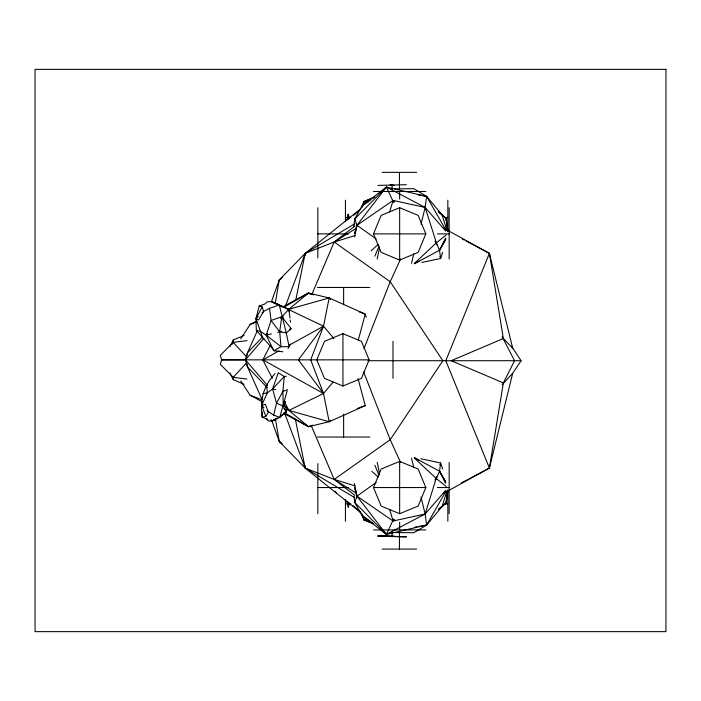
<?xml version="1.0" encoding="UTF-8"?>
<svg xmlns="http://www.w3.org/2000/svg" width="701" height="701" viewBox="0 0 701 701"><rect width="100%" height="100%" fill="white"/><g stroke="black" fill="none" stroke-linecap="round" stroke-linejoin="round"><path stroke-width="1.05" d="M392.989 341.343L392.989 378.356M361.015 512.869L305.207 468.084L305.25 465.902M232.136 344.235L233.214 342.377L233.267 340.011L244.079 335.42M346.776 501.101L348.187 507.209L348.309 502.074M392.078 536.379L392.174 532.024M346.776 220.324L348.187 214.226L349.72 218.572M262.498 411.986L262.165 417.148L267.843 419.347M265.854 416.455L261.683 405.423L265.285 404.188L268.457 412.179L265.854 416.455L262.165 417.148C259.869 400.332 263.103 386.102 275.107 373.633M265.881 418.742L268.825 421.038L272.75 420.845L279.76 417.41L286.034 412.293L286.21 410.313M447.957 490.271L446.081 503.046L439.01 509.075L446.081 503.046L447.483 491.103M280.724 415.719L286.034 412.293L286.288 410.234M353.839 226.292L354.802 218.896L361.865 206.112L386.391 187.062L426.655 196.403L442.138 215.005L446.081 218.388L447.957 231.155M446.081 503.046L447.773 490.376M363.381 204.753L363.898 201.581L374.833 196.999M443.505 493.39L489.403 468.084L503.353 382.904L514.552 360.717L502.135 336.717M436.723 476.662L425.13 513.991L426.655 525.023L413.862 532.734L391.333 532.48M275.221 303.586L279.252 279.988L305.207 253.341L361.015 208.565M266.336 387.276L266.704 385.235L267.291 392.937L261.683 405.423L263.935 407.675M262.621 393.647L267.291 392.937L272.593 388.897L278.297 372.766L284.264 376.507L282.889 391.377L283.23 405.984L286.034 412.293L286.429 410.173M282.643 306.933L308.475 293.018L329.155 297.951L323.52 326.202L310.692 359.85L323.52 393.498L329.155 421.748L308.475 426.681L283.598 413.283M295.769 300.116L305.207 253.341L354.785 223.759M377.226 259.028L379.574 247.435M354.592 236.85L356.984 225.284L386.391 187.062L425.13 207.443L445.74 231.128M246.209 358.842L247.462 352.822L257.451 330.495M363.232 204.727L363.898 201.581L373.738 197.594M287.165 390.755L279.76 417.41L273.679 415.106L276.492 403.25L282.889 391.377L287.428 389.738M411.478 263.304L413.8 253.823M421.012 224.311L425.13 207.443L426.655 196.403L413.862 188.692L394.549 188.911M469.1 478.809L489.403 468.084L512.694 373.274L521.088 360.717L511.581 346.276M261.683 405.423L262.472 402.234M266.178 387.364L266.704 385.235M280.54 306.135L277.999 304.295L271.857 301.737L267.423 301.702L265.144 303.831L259.186 306.039L255.961 318.482L256.329 330.416L273.118 349.282M355.056 232.662L356.984 225.284L354.802 218.896L386.391 187.062L393.647 202.51M393.647 518.915L386.391 534.372L361.865 515.314L354.802 502.529L353.979 496.194M358.299 340.099L365.239 314.109L329.155 297.951L288.865 309.281L280.409 318.324M240.741 380.88L250.117 395.241L262.235 399.885L247.462 366.868L245.455 359.85L247.462 352.822L262.516 336.988M354.504 233.617L356.984 225.284L393.095 200.407L425.13 207.443L436.399 242.809L439.518 250.275L440.666 258.459L421.827 262.463M362.356 206.716L363.898 201.581L368.218 202.177M389.668 211.886L393.095 200.407L394.637 201.923M446.914 490.945L442.138 506.429L426.655 525.023L386.391 534.372L354.802 502.529L356.984 496.15L354.373 483.532M442.664 252.413L440.666 258.459L439.921 256.496M361.856 207.619L363.898 201.581M348.187 507.209L349.72 502.862M271.471 301.605L279.252 279.988L282.529 277.14M285.36 306.337L305.207 253.341L334.193 241.994L355.004 235.58M439.921 464.929L440.666 462.975L420.775 458.743M364.003 348.563L390.203 281.714L400.621 258.949M443.505 228.044L489.403 253.341L445.818 360.717L489.403 468.084M374.869 256.154L378.996 246.156M373.484 233.889L381.151 215.382L399.649 207.715L418.155 215.382L425.822 233.889L418.155 252.386L399.649 260.053L381.151 252.386L373.484 233.889L425.822 233.889M369.12 359.85L361.453 378.356L342.947 386.014L324.449 378.356L316.782 359.85L324.449 341.343L342.947 333.676L361.453 341.343L369.12 359.85L245.455 359.85L263.962 338.294M373.484 487.545L381.151 469.039L399.649 461.381L418.155 469.039L425.822 487.545L418.155 506.052L399.649 513.719L381.151 506.052L373.484 487.545L425.822 487.545M311.866 294.315L334.193 241.994L354.969 226.029M286.376 376.218L284.264 376.507L272.593 388.897L276.492 403.25L283.23 405.984L285.491 401.401M229.91 346.723L233.267 340.011M445.547 238.217L439.518 250.275L414.414 263.725M270.341 345.26L262.831 359.85L272.347 378.33M290.459 344.077L288.032 348.476M259.186 306.039L262.174 306.889L255.961 318.482L262.857 338.189M445.81 239.032L439.518 250.275L445.03 240.899M445.748 491.567L426.655 525.023L419.163 526.39M240.741 338.82L250.117 324.458L255.856 321.365M502.135 384.718L512.694 373.274M333.15 382.01L323.52 393.498L288.865 410.418L283.931 408.473M267.537 333.553L266.187 335.157L273.846 350.78L282.932 351.771M445.74 490.306L425.13 513.991L386.391 534.372L356.984 496.15L354.504 487.808M284.352 405.669L288.865 410.418L329.155 421.748L330.627 420.136M246.288 363.136L233.214 377.313L233.267 379.688L244.079 384.279M270.788 420.25L272.75 420.845L274.196 419.356M246.989 340.607L233.214 342.377L220.272 355.398L221.753 360.077L245.622 360.077M394.637 519.511L393.095 521.027L356.984 496.15L355.337 489.824M434.848 480.132L436.399 478.617L439.518 471.151L440.666 462.975L442.664 469.022M414.238 263.506L436.399 242.809L446.23 234.896M439.001 509.347L442.138 506.429L438.896 509.04M258.266 316.379L255.961 318.482L258.564 319.963L263.62 311.463L269.491 308.335L279.27 305.049L323.52 326.202L333.842 338.513M262.095 312.865L263.62 311.463L262.174 306.889M371.083 250.853L378.251 244.334M353.821 215.207L360.375 209.511M313.54 294.902L308.475 293.018L288.865 309.281L289.014 311.27M305.89 294.919L308.475 293.018L310.289 294.236M283.23 405.984L284.667 404.941M356.984 496.15L376.262 482.393M361.865 206.112L370.794 199.776M272.75 420.845L277.175 417.998M355.311 228.894L334.193 241.994L390.203 281.714L442.866 360.717L390.203 439.72L334.193 479.44L305.207 468.084L279.252 441.446L271.471 419.82M279.252 279.988L281.101 278.858M283.94 307.231L308.475 293.018M273.846 350.78L281.013 346.688L289.075 346.671L286.288 332.879L279.27 305.049L271.857 301.737L275.458 303.971M414.379 263.716L419.04 261.105M278.954 350.912L262.831 359.85L323.52 393.498L298.381 359.85L323.52 326.202L289.382 345.129M461.372 482.893L467.173 479.834M329.155 421.748L365.239 405.581L358.027 378.558M466.209 241.091L489.403 253.341L512.694 348.152L503.353 338.53L451.181 360.717L503.353 382.904M250.117 324.458L256.172 322.136M312.532 425.174L308.475 426.681L283.94 412.468M357.133 408.595L365.239 405.581M281.618 331.284L277.605 332.318M289.382 329.225L291.327 328.708L286.288 332.879L279.681 331.801L271.112 320.497L269.491 308.335M271.375 333.869L266.187 335.157L260.308 331.284L256.329 330.416M414.878 527.17L417.016 526.775M361.856 513.815L363.898 519.844L367.14 519.406M390.045 536.563L406.326 536.738L377.83 536.02L394.111 536.186M377.83 185.414L406.326 184.696M382.159 172.35L416.701 172.35M373.484 191.496L425.822 191.496M345.435 217.476L350.833 217.476M444.609 217.476L447.834 217.476M317.851 233.889L348.388 233.889M437.328 233.889L449.166 233.889M317.465 287.454L369.804 287.454M245.622 359.622L221.753 359.622L220.272 364.301L233.214 377.313L246.989 379.092M367.929 360.717L521.088 360.717M317.465 437.03L369.804 437.03M317.851 487.545L348.388 487.545M437.328 487.545L449.166 487.545M345.435 503.949L350.833 503.949M444.609 503.949L447.834 503.949M373.484 529.93L425.822 529.93M382.159 549.076L416.701 549.076M377.83 536.02L406.326 536.738M390.045 184.862L394.111 185.239M418.094 194.852L426.655 196.403L445.748 229.858M283.703 317.097L281.767 316.721L271.112 320.497L266.187 335.157L281.013 346.688L279.681 331.801L281.767 316.721L290.643 327.849M272.593 388.897L275.677 389.642M355.004 485.846L334.193 479.44L311.437 426.112M359.157 311.857L365.239 314.109L366.246 317.22M362.356 514.718L363.898 519.844L373.738 523.84M363.232 516.707L363.898 519.844L372.844 523.594M271.857 301.737L288.865 309.281L289.96 317.912M462.336 239.05L464.272 240.066M414.414 457.709L439.518 471.151L445.573 481.464M250.117 395.241L262.551 401.945M414.379 457.709L419.04 460.329M273.679 415.106L266.95 410.672M284.597 413.055L305.207 468.084L354.785 497.666M275.405 418.918L279.252 441.446L281.101 442.576M355.311 492.54L334.193 479.44L354.969 495.397M361.865 515.314L372.582 522.92M356.984 225.284L376.262 239.032M281.714 306.863L279.27 305.049L280.549 306.696M305.031 424.14L308.475 426.681L288.865 410.418L284.597 405.45M446.23 486.529L436.399 478.617L414.238 457.928M438.896 212.385L442.138 215.005L446.914 230.48M447.773 231.05L446.081 218.388L438.213 211.351M279.252 441.446L282.529 444.294M353.006 505.517L360.375 511.923M371.88 471.3L378.251 477.101M434.848 241.302L436.399 242.809L436.723 244.763M267.037 387.46L247.462 366.868L246.209 360.849M233.214 342.377L246.288 356.564M329.155 297.951L330.627 299.564M245.455 359.85L267.519 385.55M335.166 491.357L336.384 493.136M445.81 482.393L439.518 471.151L445.547 483.217M284.361 401.664L288.865 410.418M229.91 372.976L233.267 379.688M400.621 462.485L390.203 439.72L363.6 371.854M374.869 465.28L378.996 475.269M389.668 509.539L393.095 521.027L425.13 513.991L421.012 497.123M411.478 458.121L413.8 467.611M285.544 410.234L286.034 412.293M377.226 462.397L379.574 473.999M295.34 419.189L305.207 468.084M489.403 253.341L503.353 338.53M363.381 516.681L363.898 519.844M290.232 320.068L290.503 322.232M446.081 218.388L447.615 231.409M392.078 185.055L392.174 189.401M348.187 214.226L348.309 219.36M305.207 253.341L305.25 255.523M449.166 207.715L449.166 258.958M449.166 462.467L449.166 513.719M447.834 200.206L447.834 231.514M447.834 489.92L447.834 521.22M399.649 191.496L399.649 199.11M399.649 207.715L399.649 260.053M399.649 461.381L399.649 513.719M399.649 522.324L399.649 529.93M399.43 172.35L399.43 189.542M399.43 531.884L399.43 549.076M345.435 200.206L345.435 221.796M345.435 499.638L345.435 521.22M343.63 287.454L343.63 304.742M343.63 414.203L343.63 437.03M342.947 333.676L342.947 386.014M317.851 207.715L317.851 257.863M317.851 463.563L317.851 513.719M665.95 69.355L35.05 69.355L35.05 631.645L665.95 631.645L665.95 69.355"/></g></svg>
